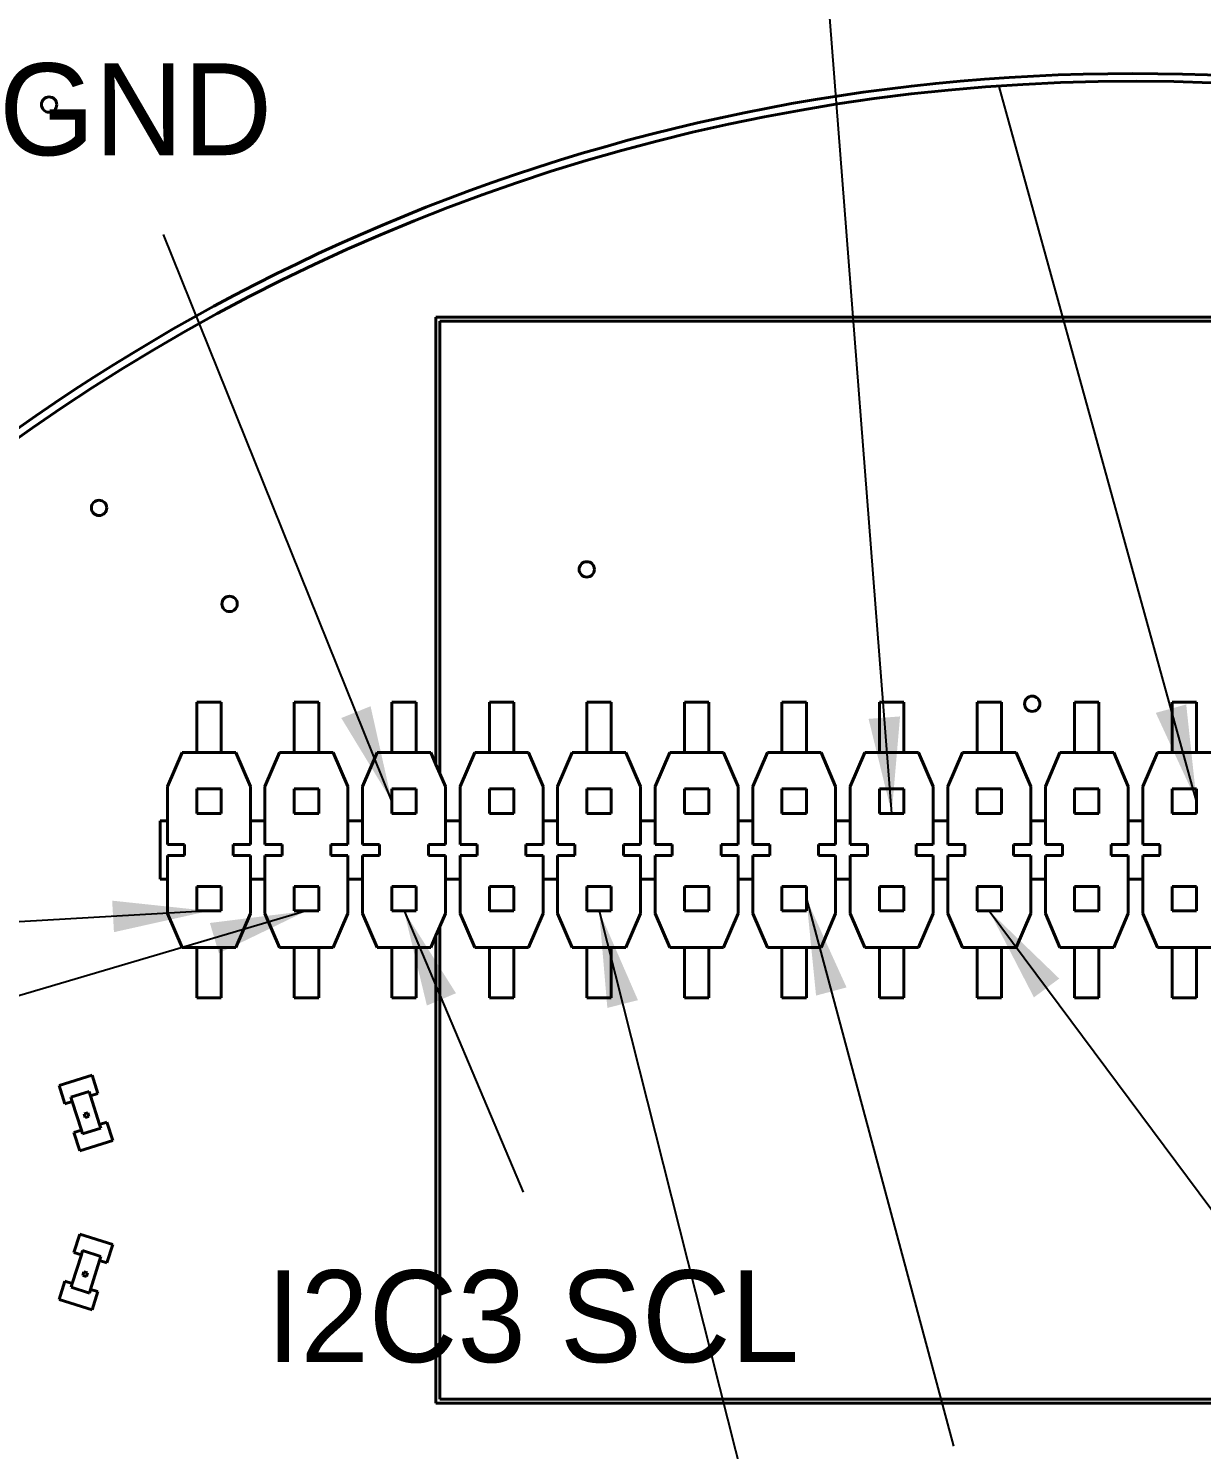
# Model space of a CAD drawing. Header units: millimetres. Extents: x 15 to 205, y 5 to 292.
# Drawn here: x 81.18 to 111.73, y 213.68 to 250.68 of the extents above; entities that cross this region are included whole.
import ezdxf

# ---------------------------------------------------------------- set-up
doc = ezdxf.new("R2010")
doc.units = ezdxf.units.MM
doc.layers.add('Annotations', color=7, linetype='Continuous')
doc.layers.add('Geometries', color=7, linetype='Continuous')
doc.dimstyles.new('ISO-25', dxfattribs={"dimtxt": 2.5, "dimasz": 2.5, "dimexe": 1.25, "dimexo": 0.625, "dimtad": 1, "dimtxsty": 'Standard', "dimcen": 2.5, "dimadec": 0, "dimazin": 0, "dimtfac": 1, "dimtmove": 0, "dimatfit": 3, "dimfxl": 1, "dimarcsym": 0})

msp = doc.modelspace()

# ---------------------------------------------------------------- linework, layer by layer
at = {"layer": 'Geometries', "linetype": 'Continuous', "lineweight": 40}
for p, q in [((91.797, 243.166), (130.1, 243.166)), ((91.797, 231.521), (91.797, 243.166)), ((91.897, 243.066), (130, 243.066)), ((91.897, 231.288), (91.897, 243.066)), ((85.566, 233.143), (85.566, 231.835)), ((86.201, 233.143), (85.566, 233.143)), ((86.201, 233.143), (86.201, 231.835)), ((88.742, 233.143), (88.106, 233.143)), ((88.106, 231.835), (88.106, 233.143)), ((88.742, 233.143), (88.742, 231.835)), ((91.281, 233.143), (90.647, 233.143)), ((90.647, 231.835), (90.647, 233.143)), ((91.281, 233.143), (91.281, 231.835)), ((93.822, 233.143), (93.186, 233.143)), ((93.186, 231.835), (93.186, 233.143)), ((93.822, 233.143), (93.822, 231.835)), ((95.726, 231.835), (95.726, 233.143)), ((96.362, 233.143), (95.726, 233.143)), ((96.362, 233.143), (96.362, 231.835)), ((98.266, 231.835), (98.266, 233.143)), ((98.901, 233.143), (98.266, 233.143)), ((98.901, 233.143), (98.901, 231.835)), ((101.442, 233.143), (100.806, 233.143)), ((100.806, 231.835), (100.806, 233.143)), ((101.442, 233.143), (101.442, 231.835)), ((103.347, 231.835), (103.347, 233.143)), ((103.981, 233.143), (103.347, 233.143)), ((103.981, 233.143), (103.981, 231.835)), ((105.886, 231.835), (105.886, 233.143)), ((106.522, 233.143), (105.886, 233.143)), ((106.522, 233.143), (106.522, 231.835)), ((108.427, 231.835), (108.427, 233.143)), ((109.061, 233.143), (108.427, 233.143)), ((109.061, 233.143), (109.061, 231.835)), ((110.966, 231.835), (110.966, 233.143)), ((111.602, 233.143), (110.966, 233.143)), ((111.602, 233.143), (111.602, 231.835)), ((85.185, 231.835), (84.805, 230.946)), ((85.566, 231.835), (85.185, 231.835)), ((86.201, 231.835), (85.566, 231.835)), ((86.583, 231.835), (86.201, 231.835)), ((86.963, 230.946), (86.583, 231.835)), ((87.725, 231.835), (87.344, 230.946)), ((88.106, 231.835), (87.725, 231.835)), ((88.742, 231.835), (88.106, 231.835)), ((89.123, 231.835), (88.742, 231.835)), ((89.504, 230.946), (89.123, 231.835)), ((90.265, 231.835), (89.885, 230.946)), ((90.647, 231.835), (90.265, 231.835)), ((91.281, 231.835), (90.647, 231.835)), ((91.663, 231.835), (91.281, 231.835)), ((91.797, 231.521), (91.663, 231.835)), ((92.805, 231.835), (92.424, 230.946)), ((93.186, 231.835), (92.805, 231.835)), ((93.822, 231.835), (93.186, 231.835)), ((94.203, 231.835), (93.822, 231.835)), ((94.584, 230.946), (94.203, 231.835)), ((95.345, 231.835), (94.965, 230.946)), ((95.726, 231.835), (95.345, 231.835)), ((96.362, 231.835), (95.726, 231.835)), ((96.743, 231.835), (96.362, 231.835)), ((97.123, 230.946), (96.743, 231.835)), ((97.885, 231.835), (97.504, 230.946)), ((98.266, 231.835), (97.885, 231.835)), ((98.901, 231.835), (98.266, 231.835)), ((99.283, 231.835), (98.901, 231.835)), ((99.663, 230.946), (99.283, 231.835)), ((100.425, 231.835), (100.044, 230.946)), ((100.806, 231.835), (100.425, 231.835)), ((101.442, 231.835), (100.806, 231.835)), ((101.823, 231.835), (101.442, 231.835)), ((102.204, 230.946), (101.823, 231.835)), ((102.965, 231.835), (102.585, 230.946)), ((103.347, 231.835), (102.965, 231.835)), ((103.981, 231.835), (103.347, 231.835)), ((104.363, 231.835), (103.981, 231.835)), ((104.743, 230.946), (104.363, 231.835)), ((105.505, 231.835), (105.124, 230.946)), ((105.886, 231.835), (105.505, 231.835)), ((106.522, 231.835), (105.886, 231.835)), ((106.903, 231.835), (106.522, 231.835)), ((107.284, 230.946), (106.903, 231.835)), ((108.045, 231.835), (107.665, 230.946)), ((108.427, 231.835), (108.045, 231.835)), ((109.061, 231.835), (108.427, 231.835)), ((109.443, 231.835), (109.061, 231.835)), ((109.823, 230.946), (109.443, 231.835)), ((110.585, 231.835), (110.204, 230.946)), ((110.966, 231.835), (110.585, 231.835)), ((111.602, 231.835), (110.966, 231.835)), ((111.983, 231.835), (111.602, 231.835)), ((91.897, 231.288), (91.797, 231.521)), ((92.043, 230.946), (91.897, 231.288)), ((84.805, 230.946), (84.805, 230.057)), ((85.566, 230.883), (85.566, 230.248)), ((86.201, 230.883), (85.566, 230.883)), ((86.201, 230.883), (86.201, 230.248)), ((86.963, 230.057), (86.963, 230.946)), ((87.344, 230.946), (87.344, 230.057)), ((88.106, 230.248), (88.106, 230.883)), ((88.742, 230.883), (88.106, 230.883)), ((88.742, 230.883), (88.742, 230.248)), ((89.504, 230.057), (89.504, 230.946)), ((89.885, 230.946), (89.885, 230.057)), ((91.281, 230.883), (90.647, 230.883)), ((90.647, 230.248), (90.647, 230.883)), ((91.281, 230.883), (91.281, 230.248)), ((92.043, 230.057), (92.043, 230.946)), ((92.424, 230.946), (92.424, 230.057)), ((93.186, 230.248), (93.186, 230.883)), ((93.822, 230.883), (93.186, 230.883)), ((93.822, 230.883), (93.822, 230.248)), ((94.584, 230.057), (94.584, 230.946)), ((94.965, 230.946), (94.965, 230.057)), ((95.726, 230.248), (95.726, 230.883)), ((96.362, 230.883), (95.726, 230.883)), ((96.362, 230.883), (96.362, 230.248)), ((97.123, 230.057), (97.123, 230.946)), ((97.504, 230.946), (97.504, 230.057)), ((98.266, 230.248), (98.266, 230.883)), ((98.901, 230.883), (98.266, 230.883)), ((98.901, 230.883), (98.901, 230.248)), ((99.663, 230.057), (99.663, 230.946)), ((100.044, 230.946), (100.044, 230.057)), ((100.806, 230.248), (100.806, 230.883)), ((101.442, 230.883), (100.806, 230.883)), ((101.442, 230.883), (101.442, 230.248)), ((102.204, 230.057), (102.204, 230.946)), ((102.585, 230.946), (102.585, 230.057)), ((103.347, 230.248), (103.347, 230.883)), ((103.981, 230.883), (103.347, 230.883)), ((103.981, 230.883), (103.981, 230.248)), ((104.743, 230.057), (104.743, 230.946)), ((105.124, 230.946), (105.124, 230.057)), ((105.886, 230.248), (105.886, 230.883)), ((106.522, 230.883), (105.886, 230.883)), ((106.522, 230.883), (106.522, 230.248)), ((107.284, 230.057), (107.284, 230.946)), ((107.665, 230.946), (107.665, 230.057)), ((108.427, 230.248), (108.427, 230.883)), ((109.061, 230.883), (108.427, 230.883)), ((109.061, 230.883), (109.061, 230.248)), ((109.823, 230.057), (109.823, 230.946)), ((110.204, 230.946), (110.204, 230.057)), ((111.602, 230.883), (110.966, 230.883)), ((110.966, 230.248), (110.966, 230.883)), ((111.602, 230.883), (111.602, 230.248)), ((86.201, 230.248), (85.566, 230.248)), ((88.742, 230.248), (88.106, 230.248)), ((91.281, 230.248), (90.647, 230.248)), ((93.822, 230.248), (93.186, 230.248)), ((96.362, 230.248), (95.726, 230.248)), ((98.901, 230.248), (98.266, 230.248)), ((101.442, 230.248), (100.806, 230.248)), ((103.981, 230.248), (103.347, 230.248)), ((106.522, 230.248), (105.886, 230.248)), ((109.061, 230.248), (108.427, 230.248)), ((111.602, 230.248), (110.966, 230.248)), ((84.614, 230.057), (84.614, 228.533)), ((84.805, 230.057), (84.614, 230.057)), ((84.805, 230.057), (84.805, 229.441)), ((87.344, 230.057), (86.963, 230.057)), ((86.963, 229.441), (86.963, 230.057)), ((87.344, 230.057), (87.344, 229.441)), ((89.885, 230.057), (89.504, 230.057)), ((89.504, 229.441), (89.504, 230.057)), ((89.885, 230.057), (89.885, 229.441)), ((92.424, 230.057), (92.043, 230.057)), ((92.043, 229.441), (92.043, 230.057)), ((92.424, 230.057), (92.424, 229.441)), ((94.965, 230.057), (94.584, 230.057)), ((94.584, 229.441), (94.584, 230.057)), ((94.965, 230.057), (94.965, 229.441)), ((97.123, 229.441), (97.123, 230.057)), ((97.504, 230.057), (97.123, 230.057)), ((97.504, 230.057), (97.504, 229.441)), ((100.044, 230.057), (99.663, 230.057)), ((99.663, 229.441), (99.663, 230.057)), ((100.044, 230.057), (100.044, 229.441)), ((102.585, 230.057), (102.204, 230.057)), ((102.204, 229.441), (102.204, 230.057)), ((102.585, 230.057), (102.585, 229.441)), ((105.124, 230.057), (104.743, 230.057)), ((104.743, 229.441), (104.743, 230.057)), ((105.124, 230.057), (105.124, 229.441)), ((107.665, 230.057), (107.284, 230.057)), ((107.284, 229.441), (107.284, 230.057)), ((107.665, 230.057), (107.665, 229.441)), ((110.204, 230.057), (109.823, 230.057)), ((109.823, 229.441), (109.823, 230.057)), ((110.204, 230.057), (110.204, 229.441)), ((84.805, 229.441), (85.249, 229.441)), ((85.249, 229.441), (85.249, 229.149)), ((86.519, 229.149), (86.519, 229.441)), ((86.519, 229.441), (86.963, 229.441)), ((87.344, 229.441), (87.789, 229.441)), ((87.789, 229.441), (87.789, 229.149)), ((89.059, 229.149), (89.059, 229.441)), ((89.059, 229.441), (89.504, 229.441)), ((89.885, 229.441), (90.329, 229.441)), ((90.329, 229.441), (90.329, 229.149)), ((91.599, 229.149), (91.599, 229.441)), ((91.599, 229.441), (92.043, 229.441)), ((92.424, 229.441), (92.869, 229.441)), ((92.869, 229.441), (92.869, 229.149)), ((94.139, 229.149), (94.139, 229.441)), ((94.139, 229.441), (94.584, 229.441)), ((94.965, 229.441), (95.409, 229.441)), ((95.409, 229.441), (95.409, 229.149)), ((96.679, 229.149), (96.679, 229.441)), ((96.679, 229.441), (97.123, 229.441)), ((97.504, 229.441), (97.949, 229.441)), ((97.949, 229.441), (97.949, 229.149)), ((99.219, 229.149), (99.219, 229.441)), ((99.219, 229.441), (99.663, 229.441)), ((100.044, 229.441), (100.489, 229.441)), ((100.489, 229.441), (100.489, 229.149)), ((101.759, 229.149), (101.759, 229.441)), ((101.759, 229.441), (102.204, 229.441)), ((102.585, 229.441), (103.029, 229.441)), ((103.029, 229.441), (103.029, 229.149)), ((104.299, 229.441), (104.743, 229.441)), ((104.299, 229.149), (104.299, 229.441)), ((105.124, 229.441), (105.569, 229.441)), ((105.569, 229.441), (105.569, 229.149)), ((106.839, 229.441), (107.284, 229.441)), ((106.839, 229.149), (106.839, 229.441)), ((107.665, 229.441), (108.109, 229.441)), ((108.109, 229.441), (108.109, 229.149)), ((109.379, 229.149), (109.379, 229.441)), ((109.379, 229.441), (109.823, 229.441)), ((110.204, 229.441), (110.649, 229.441)), ((110.649, 229.441), (110.649, 229.149)), ((84.805, 229.149), (84.805, 228.533)), ((85.249, 229.149), (84.805, 229.149)), ((86.963, 229.149), (86.519, 229.149)), ((86.963, 228.533), (86.963, 229.149)), ((87.789, 229.149), (87.344, 229.149)), ((87.344, 229.149), (87.344, 228.533)), ((89.504, 229.149), (89.059, 229.149)), ((89.504, 228.533), (89.504, 229.149)), ((90.329, 229.149), (89.885, 229.149)), ((89.885, 229.149), (89.885, 228.533)), ((92.043, 229.149), (91.599, 229.149)), ((92.043, 228.533), (92.043, 229.149)), ((92.869, 229.149), (92.424, 229.149)), ((92.424, 229.149), (92.424, 228.533)), ((94.584, 229.149), (94.139, 229.149)), ((94.584, 228.533), (94.584, 229.149)), ((95.409, 229.149), (94.965, 229.149)), ((94.965, 229.149), (94.965, 228.533)), ((97.123, 229.149), (96.679, 229.149)), ((97.123, 228.533), (97.123, 229.149)), ((97.504, 229.149), (97.504, 228.533)), ((97.949, 229.149), (97.504, 229.149)), ((99.663, 229.149), (99.219, 229.149)), ((99.663, 228.533), (99.663, 229.149)), ((100.489, 229.149), (100.044, 229.149)), ((100.044, 229.149), (100.044, 228.533)), ((102.204, 229.149), (101.759, 229.149)), ((102.204, 228.533), (102.204, 229.149)), ((102.585, 229.149), (102.585, 228.533)), ((103.029, 229.149), (102.585, 229.149)), ((104.743, 229.149), (104.299, 229.149)), ((104.743, 228.533), (104.743, 229.149)), ((105.124, 229.149), (105.124, 228.533)), ((105.569, 229.149), (105.124, 229.149)), ((107.284, 229.149), (106.839, 229.149)), ((107.284, 228.533), (107.284, 229.149)), ((108.109, 229.149), (107.665, 229.149)), ((107.665, 229.149), (107.665, 228.533)), ((109.823, 229.149), (109.379, 229.149)), ((109.823, 228.533), (109.823, 229.149)), ((110.649, 229.149), (110.204, 229.149)), ((110.204, 229.149), (110.204, 228.533)), ((84.805, 228.533), (84.614, 228.533)), ((84.805, 228.533), (84.805, 227.644)), ((86.201, 228.343), (85.566, 228.343)), ((85.566, 228.343), (85.566, 227.708)), ((86.201, 228.343), (86.201, 227.708)), ((87.344, 228.533), (86.963, 228.533)), ((86.963, 227.644), (86.963, 228.533)), ((87.344, 228.533), (87.344, 227.644)), ((88.106, 227.708), (88.106, 228.343)), ((88.742, 228.343), (88.106, 228.343)), ((88.742, 228.343), (88.742, 227.708)), ((89.885, 228.533), (89.504, 228.533)), ((89.504, 227.644), (89.504, 228.533)), ((89.885, 228.533), (89.885, 227.644)), ((91.281, 228.343), (90.647, 228.343)), ((90.647, 227.708), (90.647, 228.343)), ((91.281, 228.343), (91.281, 227.708)), ((92.424, 228.533), (92.043, 228.533)), ((92.043, 227.644), (92.043, 228.533)), ((92.424, 228.533), (92.424, 227.644)), ((93.186, 227.708), (93.186, 228.343)), ((93.822, 228.343), (93.186, 228.343)), ((93.822, 228.343), (93.822, 227.708)), ((94.965, 228.533), (94.584, 228.533)), ((94.584, 227.644), (94.584, 228.533)), ((94.965, 228.533), (94.965, 227.644)), ((95.726, 227.708), (95.726, 228.343)), ((96.362, 228.343), (95.726, 228.343)), ((96.362, 228.343), (96.362, 227.708)), ((97.504, 228.533), (97.123, 228.533)), ((97.123, 227.644), (97.123, 228.533)), ((97.504, 228.533), (97.504, 227.644)), ((98.901, 228.343), (98.266, 228.343)), ((98.266, 227.708), (98.266, 228.343)), ((98.901, 228.343), (98.901, 227.708)), ((100.044, 228.533), (99.663, 228.533)), ((99.663, 227.644), (99.663, 228.533)), ((100.044, 228.533), (100.044, 227.644)), ((100.806, 227.708), (100.806, 228.343)), ((101.442, 228.343), (100.806, 228.343)), ((101.442, 228.343), (101.442, 227.708)), ((102.585, 228.533), (102.204, 228.533)), ((102.204, 227.644), (102.204, 228.533)), ((102.585, 228.533), (102.585, 227.644)), ((103.981, 228.343), (103.347, 228.343)), ((103.347, 227.708), (103.347, 228.343)), ((103.981, 228.343), (103.981, 227.708)), ((105.124, 228.533), (104.743, 228.533)), ((104.743, 227.644), (104.743, 228.533)), ((105.124, 228.533), (105.124, 227.644)), ((105.886, 227.708), (105.886, 228.343)), ((106.522, 228.343), (105.886, 228.343)), ((106.522, 228.343), (106.522, 227.708)), ((107.665, 228.533), (107.284, 228.533)), ((107.284, 227.644), (107.284, 228.533)), ((107.665, 228.533), (107.665, 227.644)), ((109.061, 228.343), (108.427, 228.343)), ((108.427, 227.708), (108.427, 228.343)), ((109.061, 228.343), (109.061, 227.708)), ((110.204, 228.533), (109.823, 228.533)), ((109.823, 227.644), (109.823, 228.533)), ((110.204, 228.533), (110.204, 227.644)), ((110.966, 227.708), (110.966, 228.343)), ((111.602, 228.343), (110.966, 228.343)), ((111.602, 228.343), (111.602, 227.708)), ((84.805, 227.644), (85.185, 226.755)), ((86.201, 227.708), (85.566, 227.708)), ((86.583, 226.755), (86.963, 227.644)), ((87.344, 227.644), (87.725, 226.755)), ((88.742, 227.708), (88.106, 227.708)), ((89.123, 226.755), (89.504, 227.644)), ((89.885, 227.644), (90.265, 226.755)), ((91.281, 227.708), (90.647, 227.708)), ((91.897, 227.302), (92.043, 227.644)), ((92.424, 227.644), (92.805, 226.755)), ((93.822, 227.708), (93.186, 227.708)), ((94.203, 226.755), (94.584, 227.644)), ((94.965, 227.644), (95.345, 226.755)), ((96.362, 227.708), (95.726, 227.708)), ((96.743, 226.755), (97.123, 227.644)), ((97.504, 227.644), (97.885, 226.755)), ((98.901, 227.708), (98.266, 227.708)), ((99.283, 226.755), (99.663, 227.644)), ((100.044, 227.644), (100.425, 226.755)), ((101.442, 227.708), (100.806, 227.708)), ((101.823, 226.755), (102.204, 227.644)), ((102.585, 227.644), (102.965, 226.755)), ((103.981, 227.708), (103.347, 227.708)), ((104.363, 226.755), (104.743, 227.644)), ((105.124, 227.644), (105.505, 226.755)), ((106.522, 227.708), (105.886, 227.708)), ((106.903, 226.755), (107.284, 227.644)), ((107.665, 227.644), (108.045, 226.755)), ((109.061, 227.708), (108.427, 227.708)), ((109.443, 226.755), (109.823, 227.644)), ((110.204, 227.644), (110.585, 226.755)), ((111.602, 227.708), (110.966, 227.708)), ((91.797, 227.069), (91.897, 227.302)), ((91.897, 214.995), (91.897, 227.302)), ((91.663, 226.755), (91.797, 227.069)), ((91.797, 214.895), (91.797, 227.069)), ((85.185, 226.755), (85.566, 226.755)), ((85.566, 226.755), (85.566, 225.447)), ((85.566, 226.755), (86.201, 226.755)), ((86.201, 226.755), (86.201, 225.447)), ((86.201, 226.755), (86.583, 226.755)), ((87.725, 226.755), (88.106, 226.755)), ((88.106, 225.447), (88.106, 226.755)), ((88.106, 226.755), (88.742, 226.755)), ((88.742, 226.755), (88.742, 225.447)), ((88.742, 226.755), (89.123, 226.755)), ((90.265, 226.755), (90.647, 226.755)), ((90.647, 225.447), (90.647, 226.755)), ((90.647, 226.755), (91.281, 226.755)), ((91.281, 226.755), (91.281, 225.447)), ((91.281, 226.755), (91.663, 226.755)), ((92.805, 226.755), (93.186, 226.755)), ((93.186, 226.755), (93.822, 226.755)), ((93.186, 225.447), (93.186, 226.755)), ((93.822, 226.755), (94.203, 226.755)), ((93.822, 226.755), (93.822, 225.447)), ((95.345, 226.755), (95.726, 226.755)), ((95.726, 225.447), (95.726, 226.755)), ((95.726, 226.755), (96.362, 226.755)), ((96.362, 226.755), (96.362, 225.447)), ((96.362, 226.755), (96.743, 226.755)), ((97.885, 226.755), (98.266, 226.755)), ((98.266, 225.447), (98.266, 226.755)), ((98.266, 226.755), (98.901, 226.755)), ((98.901, 226.755), (98.901, 225.447)), ((98.901, 226.755), (99.283, 226.755)), ((100.425, 226.755), (100.806, 226.755)), ((100.806, 225.447), (100.806, 226.755)), ((100.806, 226.755), (101.442, 226.755)), ((101.442, 226.755), (101.442, 225.447)), ((101.442, 226.755), (101.823, 226.755)), ((102.965, 226.755), (103.347, 226.755)), ((103.347, 225.447), (103.347, 226.755)), ((103.347, 226.755), (103.981, 226.755)), ((103.981, 226.755), (103.981, 225.447)), ((103.981, 226.755), (104.363, 226.755)), ((105.505, 226.755), (105.886, 226.755)), ((105.886, 225.447), (105.886, 226.755)), ((105.886, 226.755), (106.522, 226.755)), ((106.522, 226.755), (106.522, 225.447)), ((106.522, 226.755), (106.903, 226.755)), ((108.045, 226.755), (108.427, 226.755)), ((108.427, 225.447), (108.427, 226.755)), ((108.427, 226.755), (109.061, 226.755)), ((109.061, 226.755), (109.061, 225.447)), ((109.061, 226.755), (109.443, 226.755)), ((110.585, 226.755), (110.966, 226.755)), ((110.966, 225.447), (110.966, 226.755)), ((110.966, 226.755), (111.602, 226.755)), ((111.602, 226.755), (111.602, 225.447)), ((111.602, 226.755), (111.983, 226.755)), ((86.201, 225.447), (85.566, 225.447)), ((88.742, 225.447), (88.106, 225.447)), ((91.281, 225.447), (90.647, 225.447)), ((93.822, 225.447), (93.186, 225.447)), ((96.362, 225.447), (95.726, 225.447)), ((98.901, 225.447), (98.266, 225.447)), ((101.442, 225.447), (100.806, 225.447)), ((103.981, 225.447), (103.347, 225.447)), ((106.522, 225.447), (105.886, 225.447)), ((109.061, 225.447), (108.427, 225.447)), ((111.602, 225.447), (110.966, 225.447)), ((82.843, 223.435), (81.985, 223.164)), ((81.985, 223.164), (82.135, 222.687)), ((82.993, 222.958), (82.843, 223.435)), ((82.135, 222.687), (82.326, 222.748)), ((82.292, 222.856), (82.768, 223.006)), ((82.326, 222.748), (82.292, 222.856)), ((82.562, 221.997), (82.326, 222.748)), ((82.768, 223.006), (82.802, 222.898)), ((82.802, 222.898), (82.993, 222.958)), ((82.802, 222.898), (83.039, 222.148)), ((82.634, 222.424), (82.729, 222.454)), ((82.664, 222.329), (82.634, 222.424)), ((82.729, 222.454), (82.76, 222.359)), ((83.069, 222.052), (82.592, 221.902)), ((82.76, 222.359), (82.664, 222.329)), ((83.23, 222.208), (83.039, 222.148)), ((83.039, 222.148), (83.069, 222.052)), ((83.38, 221.731), (83.23, 222.208)), ((82.562, 221.997), (82.371, 221.937)), ((82.371, 221.937), (82.522, 221.46)), ((82.522, 221.46), (83.38, 221.731)), ((82.592, 221.902), (82.562, 221.997)), ((82.522, 219.294), (82.371, 218.817)), ((83.38, 219.023), (82.522, 219.294)), ((82.326, 218.007), (82.562, 218.757)), ((82.371, 218.817), (82.562, 218.757)), ((82.562, 218.757), (82.596, 218.865)), ((82.596, 218.865), (83.073, 218.715)), ((83.073, 218.715), (83.039, 218.607)), ((83.23, 218.546), (83.38, 219.023)), ((82.599, 218.22), (82.629, 218.315)), ((82.629, 218.315), (82.725, 218.285)), ((83.039, 218.607), (82.802, 217.856)), ((83.039, 218.607), (83.23, 218.546)), ((82.135, 218.067), (81.985, 217.59)), ((82.326, 218.007), (82.135, 218.067)), ((82.296, 217.911), (82.326, 218.007)), ((82.695, 218.189), (82.599, 218.22)), ((82.725, 218.285), (82.695, 218.189)), ((81.985, 217.59), (82.843, 217.319)), ((82.772, 217.761), (82.296, 217.911)), ((82.802, 217.856), (82.772, 217.761)), ((82.993, 217.796), (82.802, 217.856)), ((82.843, 217.319), (82.993, 217.796)), ((130, 214.995), (91.897, 214.995)), ((130.1, 214.895), (91.797, 214.895))]:
    msp.add_line(p, q, dxfattribs=at)
for centre, radius in [((110, 199.295), 60), ((109.942, 199.31), 50.2), ((81.723, 248.701), 0.2), ((83.023, 238.201), 0.2), ((95.723, 236.601), 0.2), ((86.423, 235.701), 0.2), ((107.323, 233.101), 0.2)]:
    msp.add_circle(centre, radius, dxfattribs=at)
msp.add_arc((109.942, 199.31), 50, 309.6552, 230.1492, dxfattribs=at)

# ---------------------------------------------------------------- texts
at = {"layer": 'Annotations', "linetype": 'Continuous', "lineweight": 15, "char_height": 1.79438, "width": 84.66672, "attachment_point": 4}
for s, insert in [('{\\fSF-Mono-Regular-Extended.ttf|b0|i0|c0|p0;\\H1.333333x;GND}', (80.421, 248.563)), ('{\\fSF-Mono-Regular-Extended.ttf|b0|i0|c0|p0;\\H1.333333x;I2C3 SCL}', (87.377, 217.14))]:
    msp.add_mtext(s, dxfattribs=dict(at, insert=insert))

# ---------------------------------------------------------------- leaders
at = {"layer": 'Annotations', "linetype": 'Continuous', "lineweight": 15}
for points in [[(103.664, 230.248), (101.004, 264.537)], [(111.602, 230.565), (106.463, 249.169)], [(90.647, 230.565), (84.7, 245.317)], [(85.884, 227.708), (53.582, 225.862)], [(101.442, 228.025), (105.271, 213.773)], [(88.424, 227.708), (62.01, 219.922)], [(90.964, 227.708), (94.063, 220.385)], [(96.044, 227.708), (102.52, 202.12)], [(106.204, 227.708), (119.057, 210.435)]]:
    msp.add_leader(points, dimstyle='ISO-25', dxfattribs=at)

doc.saveas('drawing.dxf')
